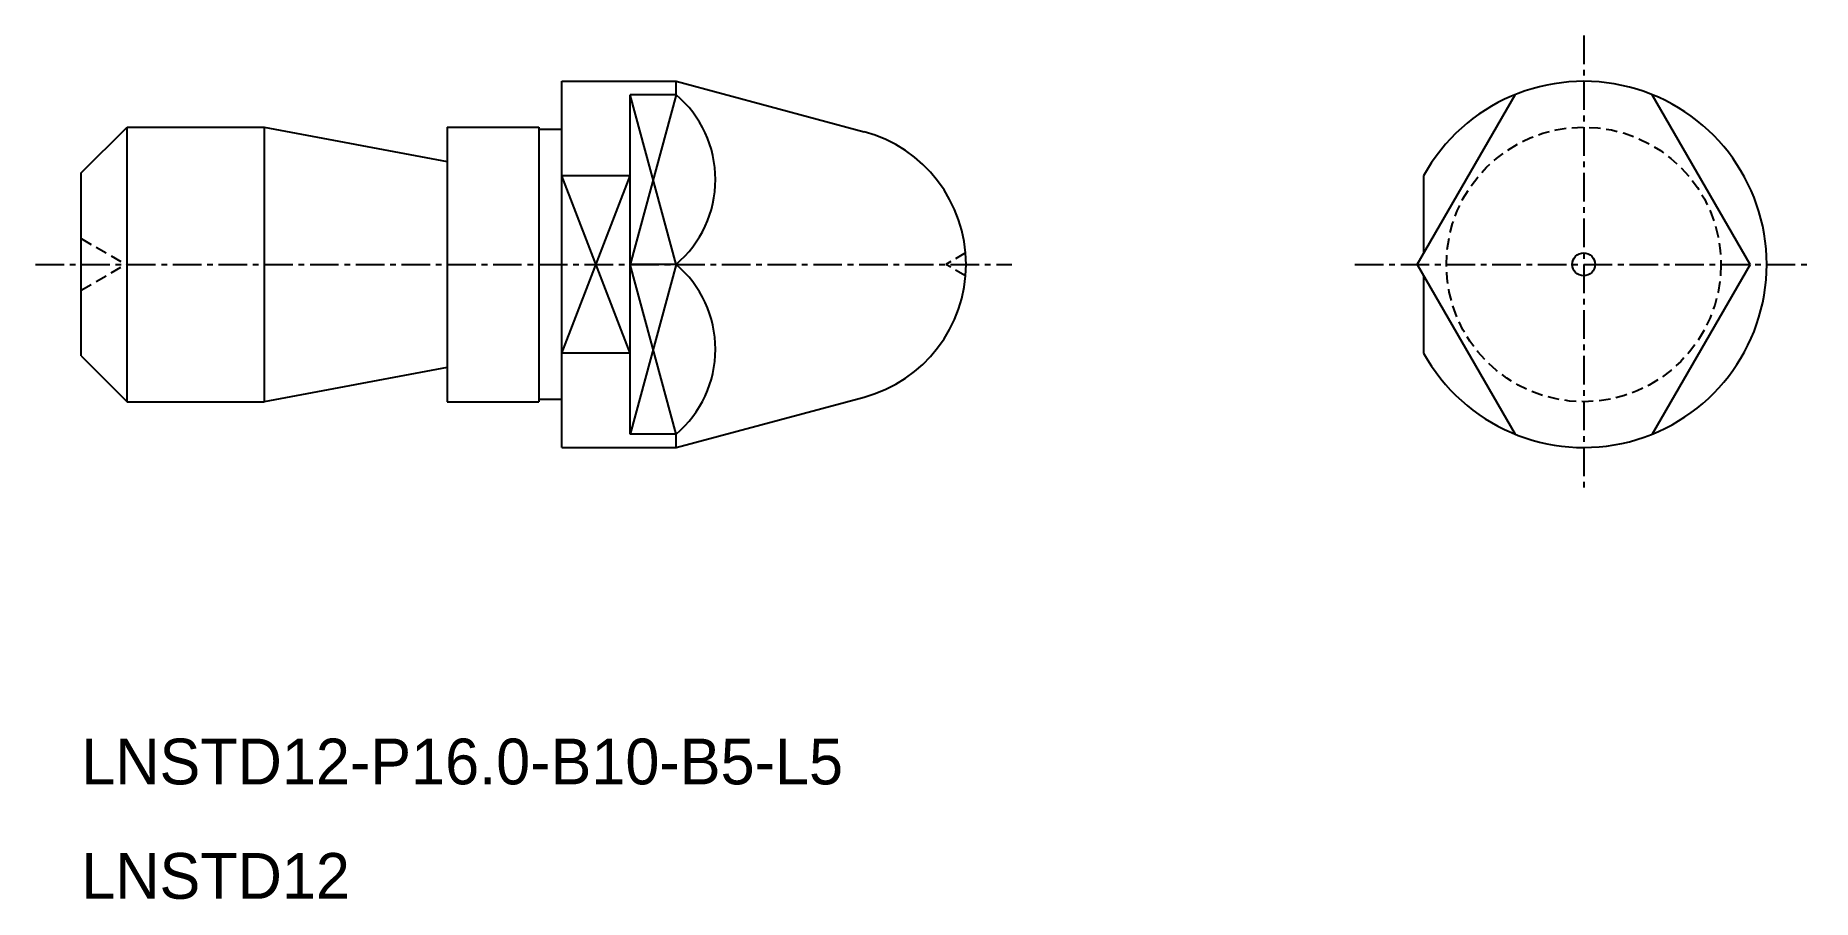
# Model space of a CAD drawing. Extents: x -1747.8 to -1670.1, y -777.4 to -739.7.
import ezdxf

# ---------------------------------------------------------------- set-up
doc = ezdxf.new("R2010")
doc.units = 0
doc.linetypes.add('CENTER', pattern=[2, 1.25, -0.25, 0.25, -0.25])
doc.linetypes.add('DASHED', pattern=[0.75, 0.5, -0.25])
doc.layers.get('0').update_dxf_attribs({"linetype": 'CONTINUOUS'})
doc.layers.add('CENTER', color=1, linetype='CENTER')

msp = doc.modelspace()

# ---------------------------------------------------------------- linework, layer by layer
at = {"color": 7, "linetype": 'CONTINUOUS'}
for p, q in [((-1724.788, -741.66), (-1719.788, -741.66)), ((-1724.788, -757.66), (-1724.788, -741.66)), ((-1719.788, -742.244), (-1719.788, -741.66)), ((-1719.788, -742.244), (-1719.788, -741.66)), ((-1719.788, -741.66), (-1711.561, -743.864)), ((-1721.788, -757.076), (-1721.788, -742.244)), ((-1745.788, -745.66), (-1743.788, -743.66)), ((-1743.788, -743.66), (-1737.788, -743.66)), ((-1737.788, -743.66), (-1737.788, -755.66)), ((-1737.788, -743.66), (-1729.788, -745.16)), ((-1729.788, -743.66), (-1729.788, -755.66)), ((-1729.788, -743.66), (-1725.788, -743.66)), ((-1725.788, -743.66), (-1725.788, -755.66)), ((-1724.788, -743.76), (-1725.788, -743.76)), ((-1745.788, -753.66), (-1745.788, -745.66)), ((-1721.788, -745.787), (-1724.788, -745.787)), ((-1745.788, -753.66), (-1743.788, -755.66)), ((-1729.788, -754.16), (-1737.788, -755.66)), ((-1721.788, -753.533), (-1724.788, -753.533)), ((-1743.788, -755.66), (-1737.788, -755.66)), ((-1729.788, -755.66), (-1725.788, -755.66)), ((-1724.788, -755.56), (-1725.788, -755.56)), ((-1719.788, -757.66), (-1711.561, -755.455)), ((-1719.788, -757.66), (-1719.788, -757.076)), ((-1719.788, -757.66), (-1719.788, -757.076)), ((-1724.788, -757.66), (-1719.788, -757.66))]:
    msp.add_line(p, q, dxfattribs=at)
for p, q in [((-1719.788, -742.244), (-1721.788, -742.244)), ((-1719.788, -749.66), (-1721.788, -749.66)), ((-1719.788, -757.076), (-1721.788, -757.076))]:
    msp.add_line(p, q)
at = {"color": 3, "linetype": 'CONTINUOUS'}
for p, q in [((-1719.788, -742.244), (-1721.788, -749.66)), ((-1719.788, -749.66), (-1721.788, -742.244)), ((-1724.788, -753.533), (-1721.788, -745.787)), ((-1721.788, -753.533), (-1724.788, -745.787)), ((-1719.788, -749.66), (-1721.788, -757.076)), ((-1719.788, -757.076), (-1721.788, -749.66))]:
    msp.add_line(p, q, dxfattribs=at)
at = {"color": 3, "linetype": 'DASHED'}
for p, q in [((-1745.788, -748.535), (-1743.839, -749.66)), ((-1707.134, -749.16), (-1708, -749.66)), ((-1745.788, -750.785), (-1743.839, -749.66)), ((-1707.134, -750.16), (-1708, -749.66))]:
    msp.add_line(p, q, dxfattribs=at)
msp.add_circle((-1680.114, -749.66), 6, dxfattribs=at)
for centre in [(-1722.917, -745.952), (-1722.917, -753.368)]:
    msp.add_arc(centre, 4.852, 310.16326, 49.83674)
at = {"color": 7, "linetype": 'CONTINUOUS'}
msp.add_arc((-1713.114, -749.66), 6, 285, 75, dxfattribs=at)
at = {"layer": 'CENTER', "color": 1, "linetype": 'CENTER'}
for p, q in [((-1680.114, -739.66), (-1680.114, -759.66)), ((-1747.788, -749.66), (-1705.114, -749.66)), ((-1690.114, -749.66), (-1670.114, -749.66))]:
    msp.add_line(p, q, dxfattribs=at)
at = {"layer": 'CENTER', "color": 7, "linetype": 'CONTINUOUS'}
for p, q in [((-1687.395, -749.66), (-1683.114, -742.244)), ((-1672.832, -749.66), (-1677.114, -742.244)), ((-1743.788, -755.66), (-1743.788, -743.66)), ((-1687.114, -745.787), (-1687.114, -749.172)), ((-1687.395, -749.66), (-1683.114, -757.076)), ((-1687.114, -750.148), (-1687.114, -753.533)), ((-1672.832, -749.66), (-1677.114, -757.076))]:
    msp.add_line(p, q, dxfattribs=at)
msp.add_circle((-1680.114, -749.66), 0.5, dxfattribs=at)
msp.add_arc((-1680.114, -749.66), 8, 208.95502, 151.04498, dxfattribs=at)

# ---------------------------------------------------------------- texts
at = {"color": 7, "linetype": 'CONTINUOUS'}
for s, p in [('LNSTD12-P16.0-B10-B5-L5', (-1745.788, -772.381)), ('LNSTD12', (-1745.788, -777.381))]:
    msp.add_text(s, height=2, dxfattribs=at).set_placement(p)

doc.saveas('drawing.dxf')
